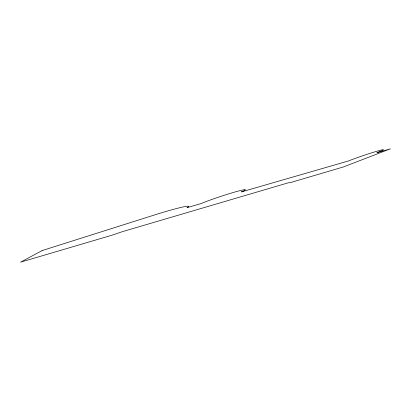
<?xml version="1.0" encoding="UTF-8"?>
<svg xmlns="http://www.w3.org/2000/svg" width="411" height="411" viewBox="0 0 411 411"><rect width="100%" height="100%" fill="white"/><g stroke="black" fill="none" stroke-linecap="round" stroke-linejoin="round"><path stroke-width="0.62" d="M42.117 250.566L20.55 262.177L112.213 235.143L122.401 231.655L288.728 182.679L289.74 182.787L343.38 166.964L390.45 148.823L376.913 152.738A21.516 0.976 -18.8 0 0 377.483 151.063A21.516 0.976 -18.8 0 0 348.292 161.009L241.344 191.937A24.958 1.397 -18.2 0 0 234.291 192.184A24.958 1.397 -18.2 0 0 201.21 203.543L187.015 207.647A38.665 2.266 -17.8 0 0 154.217 215.061L42.117 250.566"/></g></svg>
